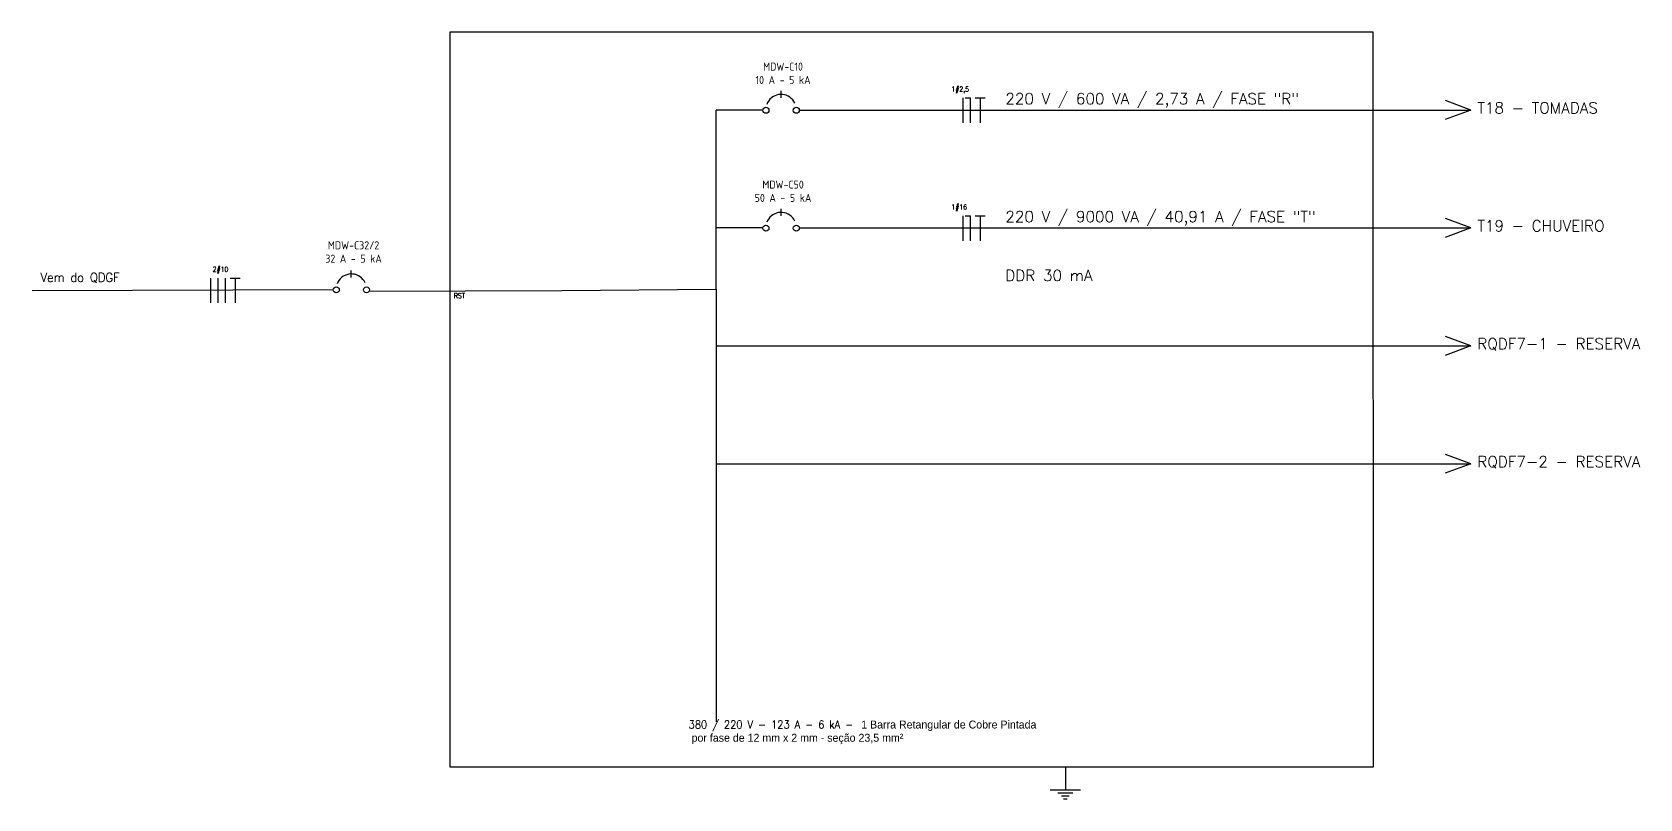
# Model space of a CAD drawing. Extents: x 196 to 641, y -49 to 322.
# Drawn here: x 567.35 to 608.34, y 19.15 to 38.71 of the extents above; entities that cross this region are included whole.
import ezdxf

# ---------------------------------------------------------------- set-up
doc = ezdxf.new("R2010")
doc.units = 0
doc.header["$MEASUREMENT"] = 0
for name, color, linetype in [('ELET_UNIFILAR_TEXTO', 4, 'Continuous'), ('ELET_UNIFILAR_TEXTO2', 4, 'Continuous'), ('ELT_UNIFILAR_DESENHO', 5, 'Continuous')]:
    doc.layers.add(name, color=color, linetype=linetype)
doc.styles.add('textstyle4', font='arial.ttf')
doc.styles.add('textstyle5', font='')
doc.styles.add('textstyle7', font='romans__.ttf')
doc.styles.get('textstyle5').set_extended_font_data('Standard')

msp = doc.modelspace()

# ---------------------------------------------------------------- linework, layer by layer
at = {"layer": 'ELT_UNIFILAR_DESENHO'}
for p, q in [((601.539, 38.71), (578, 38.71)), ((578, 38.71), (578, 19.967)), ((601.547, 19.967), (601.539, 38.71)), ((586.446, 37.032), (586.446, 37.212)), ((591.08, 37.031), (591.08, 36.399)), ((591.143, 37.031), (591.269, 37.031)), ((591.269, 37.031), (591.269, 36.399)), ((591.395, 37.031), (591.648, 37.031)), ((591.521, 37.031), (591.521, 36.399)), ((604.036, 36.722), (603.385, 36.963)), ((584.789, 32.157), (584.789, 36.722)), ((585.983, 36.722), (584.789, 36.722)), ((586.91, 36.722), (604.036, 36.722)), ((604.036, 36.722), (603.376, 36.481)), ((586.446, 34.024), (586.446, 34.204)), ((591.08, 34.023), (591.08, 33.391)), ((591.143, 34.023), (591.269, 34.023)), ((591.269, 34.023), (591.269, 33.391)), ((591.395, 34.023), (591.648, 34.023)), ((591.521, 34.023), (591.521, 33.391)), ((585.983, 33.715), (584.789, 33.715)), ((586.91, 33.715), (604.036, 33.715)), ((604.036, 33.715), (603.376, 33.473)), ((604.036, 33.715), (603.385, 33.955)), ((571.895, 32.436), (571.895, 31.804)), ((572.085, 32.436), (572.085, 31.804)), ((572.274, 32.436), (572.274, 31.804)), ((572.4, 32.436), (572.653, 32.436)), ((572.526, 32.436), (572.526, 31.804)), ((575.489, 32.452), (575.489, 32.632)), ((575.489, 32.452), (575.489, 32.632)), ((567.351, 32.12), (575.027, 32.143)), ((575.947, 32.106), (580.854, 32.12)), ((580.854, 32.12), (584.789, 32.157)), ((584.789, 32.157), (584.789, 21.119)), ((604.036, 30.707), (603.385, 30.948)), ((584.789, 30.707), (604.036, 30.707)), ((604.036, 30.707), (603.376, 30.465)), ((604.036, 27.699), (603.385, 27.94)), ((584.789, 27.699), (604.036, 27.699)), ((604.036, 27.699), (603.376, 27.458)), ((578, 19.967), (601.547, 19.967)), ((593.694, 19.967), (593.694, 19.385)), ((593.308, 19.385), (594.081, 19.385)), ((593.501, 19.308), (593.888, 19.308)), ((593.598, 19.23), (593.791, 19.23)), ((593.646, 19.153), (593.743, 19.153))]:
    msp.add_line(p, q, dxfattribs=at)
for points in [[(586.796, 36.899), (586.772, 36.943), (586.742, 36.984), (586.707, 37.021), (586.667, 37.052), (586.624, 37.078), (586.578, 37.099), (586.53, 37.113), (586.48, 37.121), (586.429, 37.122), (586.379, 37.116), (586.33, 37.104), (586.283, 37.086), (586.238, 37.061), (586.198, 37.032), (586.161, 36.997), (586.13, 36.957), (586.103, 36.914), (586.083, 36.868)], [(586.796, 33.891), (586.772, 33.936), (586.742, 33.976), (586.707, 34.013), (586.667, 34.044), (586.624, 34.071), (586.578, 34.091), (586.53, 34.105), (586.48, 34.113), (586.429, 34.114), (586.379, 34.108), (586.33, 34.096), (586.283, 34.078), (586.238, 34.054), (586.198, 34.024), (586.161, 33.989), (586.13, 33.95), (586.103, 33.906), (586.083, 33.86)], [(575.839, 32.319), (575.815, 32.363), (575.785, 32.404), (575.75, 32.441), (575.711, 32.472), (575.668, 32.498), (575.621, 32.519), (575.573, 32.533), (575.523, 32.541), (575.472, 32.542), (575.422, 32.536), (575.373, 32.524), (575.326, 32.506), (575.282, 32.482), (575.241, 32.452), (575.205, 32.417), (575.173, 32.377), (575.147, 32.334), (575.126, 32.288)]]:
    msp.add_lwpolyline(points, dxfattribs=at)
for centre in [(586.06, 36.717), (586.832, 36.717), (586.06, 33.71), (586.832, 33.71), (575.104, 32.137), (575.876, 32.137)]:
    msp.add_circle(centre, 0.0772, dxfattribs=at)

# ---------------------------------------------------------------- texts
at = {"layer": 'ELET_UNIFILAR_TEXTO'}
for s, insert, char_height, attachment_point, style in [('\\pxsm1;{\\Fisocp|c0;MDW-C10\\P\\Fisocp2|c0;10 A - 5 kA}', (586.496, 37.388), 0.20406, 8, 'textstyle4'), ('\\A1;\\pxqc;1#2,5', (590.788, 37.32), 0.12638, 1, 'textstyle5'), ('\\pxsm1;{\\Fisocp|c0;MDW-C50\\P\\Fisocp2|c0;50 A - 5 kA}', (586.496, 34.38), 0.20406, 8, 'textstyle4'), ('\\A1;\\pxqc;1#16', (590.788, 34.313), 0.12638, 1, 'textstyle5'), ('\\pxsm1;{\\Fisocp|c0;MDW-C32/2\\P\\Fisocp2|c0;32 A - 5 kA}', (575.546, 32.83), 0.20406, 8, 'textstyle4'), ('Vem do QDGF', (567.565, 32.574), 0.23696, 1, 'textstyle5'), ('\\A1;2#10', (571.955, 32.725), 0.1264, 1, 'textstyle5'), ('RST', (578.103, 32.049), 0.1264, 1, 'textstyle5'), ('RST', (578.103, 32.049), 0.1264, 1, 'textstyle5'), ('\\A1;380 / 220 V - 123 A - 6 kA - {\\A0;\\fArial|b0|i0|c0|p34; \\Ftxt|c0;1 Barra Retangular de Cobre Pintada\\P por fase de 12 mm x 2 mm - seção 23,5 mm\\fArial|b0|i0|c0|p34;²}', (584.089, 21.15), 0.202345, 1, 'textstyle5')]:
    msp.add_mtext(s, dxfattribs=dict(at, insert=insert, char_height=char_height, attachment_point=attachment_point, style=style))
at = {"layer": 'ELET_UNIFILAR_TEXTO2', "attachment_point": 1, "style": 'textstyle7'}
for s, insert, char_height in [('220 V / 600 VA / 2,73 A / FASE "R"', (592.164, 37.154), 0.28356), ('T18 - TOMADAS', (604.197, 36.919), 0.28356), ('220 V / 9000 VA / 40,91 A / FASE "T"', (592.164, 34.147), 0.28356), ('T19 - CHUVEIRO', (604.197, 33.911), 0.28356), ('DDR 30 mA', (592.164, 32.647), 0.2836), ('RQDF7-1 - RESERVA', (604.197, 30.904), 0.28356), ('RQDF7-2 - RESERVA', (604.197, 27.896), 0.28356)]:
    msp.add_mtext(s, dxfattribs=dict(at, insert=insert, char_height=char_height))

doc.saveas('drawing.dxf')
